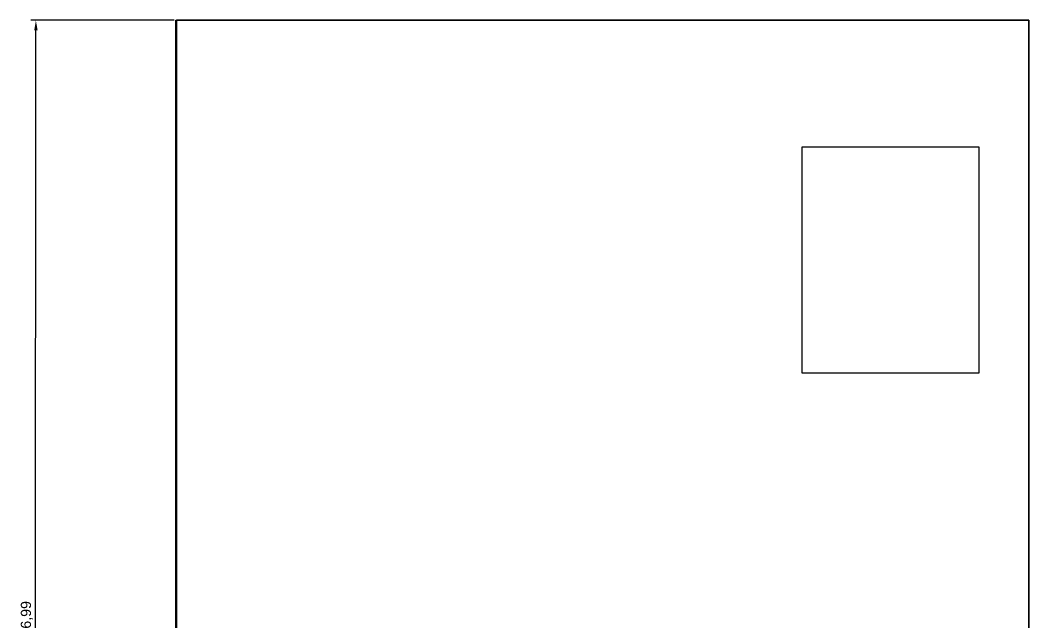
# Model space of a CAD drawing. Header units: millimetres. Extents: x 732789 to 734367, y 13383 to 14017.
# Drawn here: x 733038 to 733286.5, y 13794.3 to 13942.8 of the extents above; entities that cross this region are included whole.
import ezdxf

# ---------------------------------------------------------------- set-up
doc = ezdxf.new("R2010")
doc.units = ezdxf.units.MM
doc.styles.get("Standard").update_dxf_attribs({"font": 'arial.ttf'})
doc.dimstyles.new('ISO-25', dxfattribs={"dimtxt": 2.5, "dimasz": 2.5, "dimexe": 1.25, "dimexo": 0.625, "dimtad": 1, "dimtxsty": 'Standard', "dimcen": 2.5, "dimadec": 0, "dimazin": 0, "dimtfac": 1, "dimtmove": 0, "dimatfit": 3, "dimfxl": 1, "dimarcsym": 0})
picture_1 = doc.add_image_def('image1.png', size_in_pixel=(591, 835))

# ---------------------------------------------------------------- blocks, each defined once
blk = doc.blocks.new('*D5')
at = {"color": 0, "lineweight": -2, "transparency": 16777216}
for p, q in [((733075.87, 13942.79), (733040.58, 13942.81)), ((733041.63, 13648.32), (733041.83, 13940.31)), ((733075.66, 13645.79), (733040.38, 13645.82))]:
    blk.add_line(p, q, dxfattribs=at)
at = {"color": 0, "transparency": 16777216}
for points in [[(733041.42, 13940.31), (733042.25, 13940.31), (733041.83, 13942.81)], [(733041.21, 13648.32), (733042.05, 13648.32), (733041.63, 13645.82)]]:
    blk.add_solid(points, dxfattribs=at)
at = {"layer": 'Defpoints', "color": 0, "transparency": 16777216}
for p in [(733041.83, 13942.81), (733076.49, 13942.79), (733076.29, 13645.79)]:
    blk.add_point(p, dxfattribs=at)
at = {"color": 0, "transparency": 16777216, "insert": (733039.6, 13794.32), "char_height": 2.5, "attachment_point": 5, "rotation": 89.9602}
blk.add_mtext('296,99', dxfattribs=at)

msp = doc.modelspace()

# ---------------------------------------------------------------- linework, layer by layer
msp.add_lwpolyline([(733076.493, 13645.794), (733286.493, 13645.794), (733286.493, 13942.794), (733076.493, 13942.794), (733076.493, 13645.794)])
msp.add_lwpolyline([(733230.634, 13911.571), (733274.186, 13911.571), (733274.186, 13855.851), (733230.634, 13855.851)], close=True)

# ---------------------------------------------------------------- dimensions: what is measured, and where the dimension line sits
dim = msp.add_aligned_dim(p1=(733076.287, 13645.794), p2=(733076.493, 13942.785), distance=34.659, dimstyle='ISO-25')
dim.commit()
dim.dimension.update_dxf_attribs({"geometry": '*D5', "text_midpoint": (733039.603, 13794.315)})

# ---------------------------------------------------------------- pictures from other files: only their frames are drawn
image = msp.add_image(picture_1, insert=(733076.287, 13645.794), size_in_units=(210.206, 296.992))
image.dxf.flags = 7

doc.saveas('drawing.dxf')
